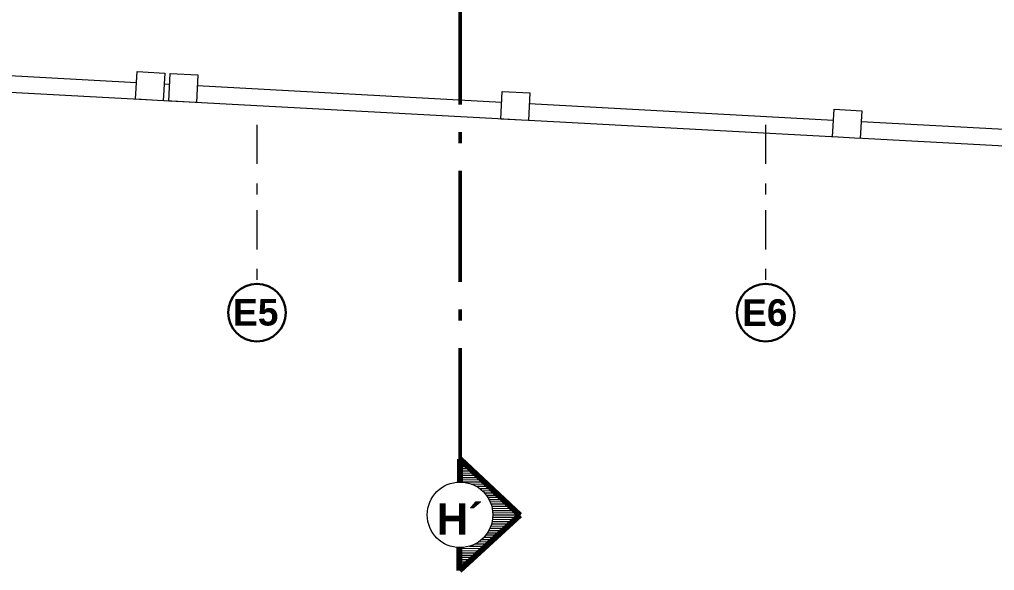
# Model space of a CAD drawing. Header units: metres. Extents: x 28 to 148, y 23 to 113.
# Drawn here: x 107.91 to 116.7, y 33.29 to 38.26 of the extents above; entities that cross this region are included whole.
import ezdxf
from ezdxf.enums import TextEntityAlignment as Align

# ---------------------------------------------------------------- set-up
doc = ezdxf.new("R2010")
doc.units = ezdxf.units.M
doc.set_wipeout_variables(frame=1)
for name, pattern in [('1CORTE', [1.5, 1, -0.25, 0, -0.25]), ('ACAD_ISO04W100', [30, 24, -3, 0, -3]), ('Dot & Dashed', [0.670278, 0.352778, -0.176389, 0, -0.141111])]:
    doc.linetypes.add(name, pattern=pattern)
for name, color, linetype, lineweight in [('1', 7, 'Continuous', 5), ('AA. Proyeccion Corte', 10, '1CORTE', 50), ('CORTE_EJE', 31, 'ACAD_ISO04W100', 80), ('Cotas varias El', 253, 'Continuous', 13), ('GRAFO 0 BLANCO', 7, 'Continuous', 0), ('GRAFO 4', 7, 'Continuous', 30), ('TEXTOS-SUBTITULO', 7, 'Continuous', 30)]:
    doc.layers.add(name, color=color, linetype=linetype, lineweight=lineweight)
doc.styles.add('GENERATED_STYLE_1', font='arialbd.ttf')
doc.styles.add('TURBO_BASS', font='swisseb.ttf')

msp = doc.modelspace()

# ---------------------------------------------------------------- hatches: boundary and pattern name
at = {"layer": '1', "lineweight": 5}
h = msp.add_hatch(dxfattribs=at)
h.set_pattern_fill('_USER,_O', scale=0.02, angle=360, pattern_type=0)
h.set_pattern_definition([(0.373563, (55.513795, -117.326288), (0.000130397, -0.019999575), [])])
h.paths.add_polyline_path([(112.1752, 33.786, -0.414214), (111.8772, 33.4919), (111.8759, 33.2856), (112.4207, 33.7844), (111.8824, 34.2903), (111.8811, 34.084, -0.414214)])
at = {"layer": '1', "lineweight": 5, "true_color": 0x939598}
h = msp.add_hatch(dxfattribs=at)
h.set_pattern_fill('_USER,_O', color=252, scale=0.02, angle=360, pattern_type=0)
h.set_pattern_definition([(0.373563, (55.513795, -117.326288), (0.000130397, -0.019999575), [])])
h.paths.add_polyline_path([(112.1752, 33.786, -0.414214), (111.8772, 33.4919), (111.8759, 33.2856), (112.4207, 33.7844), (111.8824, 34.2903), (111.8811, 34.084, -0.414214)])

# ---------------------------------------------------------------- linework, layer by layer
at = {"layer": '1', "color": 7}
msp.add_circle((111.8811, 33.7879), 0.296, dxfattribs=at)
msp.add_circle((111.8811, 33.7879), 0.296, dxfattribs=at)
at = {"layer": 'AA. Proyeccion Corte', "color": 7}
msp.add_line((111.8811, 34.2903), (111.8811, 39.8723), dxfattribs=at)
at = {"layer": 'CORTE_EJE', "color": 7, "linetype": 'ACAD_ISO04W100', "ltscale": 0.8}
msp.add_lwpolyline([(111.8811, 34.084), (111.8824, 34.2903), (112.4207, 33.7844), (111.8759, 33.2856), (111.8772, 33.4919)], dxfattribs=at)
msp.add_lwpolyline([(111.8811, 34.084), (111.8824, 34.2903), (112.4207, 33.7844), (111.8759, 33.2856), (111.8772, 33.4919)], dxfattribs=at)
at = {"layer": 'Cotas varias El', "linetype": 'Dot & Dashed'}
for p, q in [((110.0485, 37.3061), (110.0485, 35.8725)), ((114.6385, 37.3061), (114.6385, 35.8725))]:
    msp.add_line(p, q, dxfattribs=at)
at = {"layer": 'GRAFO 4', "linetype": 'Continuous'}
for centre in [(110.0485, 35.6125), (114.6385, 35.6125)]:
    msp.add_circle(centre, 0.26, dxfattribs=at)

# ---------------------------------------------------------------- texts
at = {"char_height": 0.24, "attachment_point": 3, "rotation": 360, "style": 'GENERATED_STYLE_1'}
for s, insert in [('E5', (110.2424, 35.7357)), ('E6', (114.8361, 35.7328))]:
    msp.add_mtext(s, dxfattribs=dict(at, insert=insert))
at = {"layer": 'TEXTOS-SUBTITULO', "style": 'TURBO_BASS'}
msp.add_text('H´', height=0.28314, rotation=360, dxfattribs=at).set_placement((111.8783, 33.6088), align=Align.CENTER)

# ---------------------------------------------------------------- wipeouts: each hides what was drawn before it
at = {"linetype": 'Continuous'}
for points in [[(108.9531, 37.5368), (108.9666, 37.7865), (109.2162, 37.773), (109.2027, 37.5234)], [(112.2483, 37.3589), (112.2618, 37.6085), (112.5114, 37.595), (112.4979, 37.3454)], [(115.2439, 37.1971), (115.2574, 37.4468), (115.507, 37.4333), (115.4935, 37.1836)]]:
    msp.add_wipeout(points, dxfattribs=at).dxf.layer = 'GRAFO 0 BLANCO'

# ---------------------------------------------------------------- next in the draw order: linework, layer by layer
at = {"layer": 'GRAFO 0 BLANCO', "linetype": 'Continuous'}
for p, q in [((108.9612, 37.6866), (106.2152, 37.8349)), ((115.252, 37.3469), (112.506, 37.4952)), ((118.2476, 37.1851), (115.5016, 37.3334))]:
    msp.add_line(p, q, dxfattribs=at)
at = {"layer": 'GRAFO 0 BLANCO', "color": 7, "linetype": 'Continuous'}
for points in [[(108.9531, 37.5368), (108.9666, 37.7865), (109.2162, 37.773), (109.2027, 37.5234)], [(112.2483, 37.3589), (112.2618, 37.6085), (112.5114, 37.595), (112.4979, 37.3454)], [(115.2439, 37.1971), (115.2574, 37.4468), (115.507, 37.4333), (115.4935, 37.1836)]]:
    msp.add_lwpolyline(points, close=True, dxfattribs=at)

# ---------------------------------------------------------------- next in the draw order: wipeouts: each hides what was drawn before it
at = {"linetype": 'Continuous'}
msp.add_wipeout([(109.2526, 37.5207), (109.2661, 37.7703), (109.5158, 37.7568), (109.5023, 37.5072)], dxfattribs=at).dxf.layer = 'GRAFO 0 BLANCO'

# ---------------------------------------------------------------- next in the draw order: linework, layer by layer
at = {"layer": 'GRAFO 0 BLANCO', "linetype": 'Continuous'}
for p, q in [((142.0149, 35.7514), (90.6797, 38.5237)), ((109.2607, 37.6704), (109.2108, 37.6731)), ((112.2564, 37.5087), (109.5104, 37.657))]:
    msp.add_line(p, q, dxfattribs=at)
at = {"layer": 'GRAFO 0 BLANCO', "color": 7, "linetype": 'Continuous'}
msp.add_lwpolyline([(109.2526, 37.5207), (109.2661, 37.7703), (109.5158, 37.7568), (109.5023, 37.5072)], close=True, dxfattribs=at)

doc.saveas('drawing.dxf')
